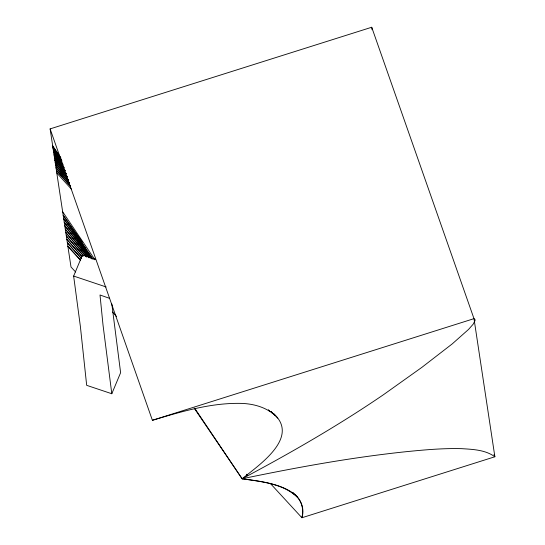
<?xml version="1.0" encoding="UTF-8"?>
<svg xmlns="http://www.w3.org/2000/svg" width="545" height="545" viewBox="0 0 545 545"><rect width="100%" height="100%" fill="white"/><g stroke="black" fill="none" stroke-linecap="round" stroke-linejoin="round"><path stroke-width="0.82" d="M111.827 303.953L120.615 372.705L111.8 393.742L86.675 385.329L80.374 326.421L73.636 276.056L82.452 255.019L95.314 259.25M194.395 408.484L242.109 478.769C258.814 465.164 300.009 437.601 273.733 413.716M194.633 408.13L242.109 478.769C280.879 458.154 319.125 436.497 356.11 412.81A686.455 279.442 -19.3 0 0 383.551 394.655L421.837 367.391L452.268 343.868L468.516 329.453L473.149 324.221L475.07 320.562L474.927 319.377L473.993 318.655L371.717 27.25L50.12 128.892L71.007 267.002L75.612 272.003M50.12 128.892L152.396 420.297L473.993 318.655L494.88 456.765L301.923 517.75L270.252 483.361M152.396 420.297C181.574 411.564 211.555 402.482 242.334 403.423C255.298 404.022 268.903 408.13 277.725 418.144M294.709 494.274C301.344 500.01 304.73 509.234 301.923 517.75C308.824 485.656 263.31 482.059 242.109 478.769C296.494 467.481 351.218 457.412 406.495 451.655C424.814 449.823 443.214 448.16 461.642 448.664C472.971 449.353 485.357 449.836 494.88 456.765L494.036 454.353M242.109 478.769C261.28 481.439 282.896 483.422 297.584 497.415M73.636 276.056L106.159 286.97M109.518 298.319L100.014 294.995L103.012 324.99L111.8 393.742M112.468 312.026L116.501 316.4M56.775 172.915L71.579 189.353M273.672 413.791L275.368 415.692M82.057 256.525L66.831 239.378L82.009 256.627M268.522 409.983L269.646 411.264L268.528 409.983M68.425 179.891L55.604 165.149L68.384 179.966M83.603 255.803L66.306 235.924L83.501 255.939M67.369 176.771L55.209 162.56L67.308 176.853M86.696 257.09L65.782 232.477L85.96 256.62M66.299 173.651L54.82 159.971L66.211 173.746M89.073 257.833L65.264 229.023L87.704 256.756M65.216 170.537L54.425 157.376L65.073 170.612M90.79 258.112L64.739 225.569L89.85 257.751M64.119 167.424L54.037 154.787L63.983 167.547M63.009 164.317L53.642 152.198L62.845 164.454M89.128 254.392L64.215 222.115L91.758 258.902M61.892 161.211L53.253 149.609L61.708 161.361M85.456 248.036L63.697 218.661L92.412 258.834M61.476 160.06L53.056 148.315L61.864 160.857M247.403 475.621L246.408 474.239L247.423 475.608M82.336 242.293L63.172 215.214L93.236 259.488M60.659 158.166L52.858 147.021L61.496 159.637M52.667 145.726L60.808 157.668M62.648 211.76L94.932 259.795M371.717 27.25L372.099 29.764M80.503 260.094L67.873 246.285L80.476 260.088M294.75 494.69L293.033 492.809L294.75 494.69M81.6 258.616L67.348 242.832L81.559 258.65M70.53 186.179L56.387 170.326L70.503 186.192M272.663 413.403L270.967 411.495L272.663 413.403M69.501 183.052L55.992 167.737L69.453 183.079"/></g></svg>
